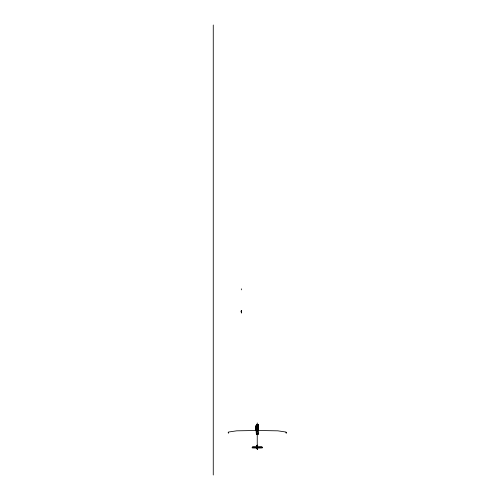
<?xml version="1.0" encoding="UTF-8"?>
<svg xmlns="http://www.w3.org/2000/svg" width="500" height="500" viewBox="0 0 500 500"><rect width="100%" height="100%" fill="white"/><g stroke="black" fill="none" stroke-linecap="round" stroke-linejoin="round"><path stroke-width="0.75" d="M286.175 432.581L286.188 432.625A4.006 0.394 -90 0 0 286.181 433.069L286.181 433.019A4.006 0.394 90 0 1 286.188 432.625L286.181 432.294M228.312 433L228.312 432.294M258.106 433.787L258.256 432.75M252.138 447.912L252.144 447.356M257.1 447.537L257.244 446.3L257.262 448.062L257.244 445.144L257.45 446.831M228.319 432.625L228.319 432.663A4.006 0.394 -90 0 1 228.306 433.069L228.312 433.05A4.006 0.394 90 0 0 228.306 432.625L228.319 432.463M258.15 430.662L258.056 424.85L256.469 424.812L256.256 428.919L256.613 430.806L258.369 430.431L258.612 427.956L258.044 424.831L258.375 430.419L258.463 426.331M257.044 446.831L257.213 445.244L257.337 446.431M241.144 311.725L241.5 312.962L241.556 311.725M257.394 447.537L257.244 446.3M257.575 430.875L257.462 424.588M257.131 448.1C257.494 451.05 256.781 445.831 257.344 448.269L257.381 447.806L257.244 449.106L257.094 447.4M257.381 447.806L257.4 447.388M257.45 446.706L257.438 446.138M258.062 433.963L258.044 434.456L258.069 433.8M241.144 311.675L241.206 311.056M258.062 433.906L258.35 431.006M257.362 448.088L257.1 447.544L257.162 448.413L257.119 447.85M256.031 426.331C256.244 435.856 255.325 427.419 256.438 424.85M257.35 445.575L257.381 446.9L257.244 445.238L257.219 446.375M257.4 447.612L257.244 448.938L257.319 447.675M258.538 429.975L258.394 425.969M256.1 425.969L256.413 430.7M257.344 448.188L257.288 448.831L257.169 448.375M257.331 448.413L257.362 447.994M258.075 434.106L258.106 433.738M257.387 447L257.45 446.225M257.394 447.1L257.456 446.362M257.175 447.675L257.275 448.75M256.337 425.031L256.069 427.956L256.712 430.825M255.981 426.737L255.95 429.969M257.244 448.938L257.1 447.544M256.819 424.619L256.613 430.806M257.938 424.738L257.881 430.806L256.594 430.794M255.956 426.975L256.344 430.662M256.238 425.375L256.125 427.006L257.038 430.881M256.631 424.681L256.438 425.887L257.244 427.956L258.05 425.887L257.863 424.681L256.6 424.706M241.206 311.056L241.35 310.525L241.444 310.825M257.456 430.881L258.369 427.006L258.256 425.375M258.381 430.856L258.475 430.519M256.319 425.069L256.2 426.275L257.244 430.238L258.294 426.275L258.175 425.069M258.081 430.7L258.512 426.737M257.781 430.825L258.538 426.975M256.469 424.812L256.256 425.887L257.244 428.919L258.156 425.031M257.8 424.663L257.244 426.275L256.694 424.663M257.638 424.613L257.244 425.887L256.856 424.613L257.712 424.944L257.244 427.006L256.556 424.738M257.444 424.581L257.006 424.944L256.919 430.875M228.531 432.031L236.688 430.825L256 430.5M252.494 446.587L257.275 446.262L262.031 446.587M258.494 430.5L277.806 430.825L285.963 432.031M257.644 447.581L261.819 447.581M256.019 430.519L256.112 430.856M256.15 431.056L256.45 434.456L256.325 433.288M241.506 311.125L241.556 311.675M256.244 432.794L256.312 433.231M257.038 446.362L257.1 447.1M257.044 446.225L257.106 447M286.181 433.031L286.175 432.663M262.381 447.356L262.387 447.912M257.262 447.506L257.275 448.062M257.244 422.987L257.244 449.106M241.35 288.825L241.35 289.837M241.35 310.525L241.35 312.944M213.263 25L213.263 475M257.131 446.719L257.175 445.456L257.131 446.731M262.038 447.75L257.65 447.8L262.038 447.75M262.038 447.669L257.644 447.688L262.038 447.669M252.7 447.581L256.875 447.581L252.7 447.581M256.875 447.688L252.488 447.669L256.875 447.688M256.875 447.8L252.488 447.75L256.875 447.8"/></g></svg>
